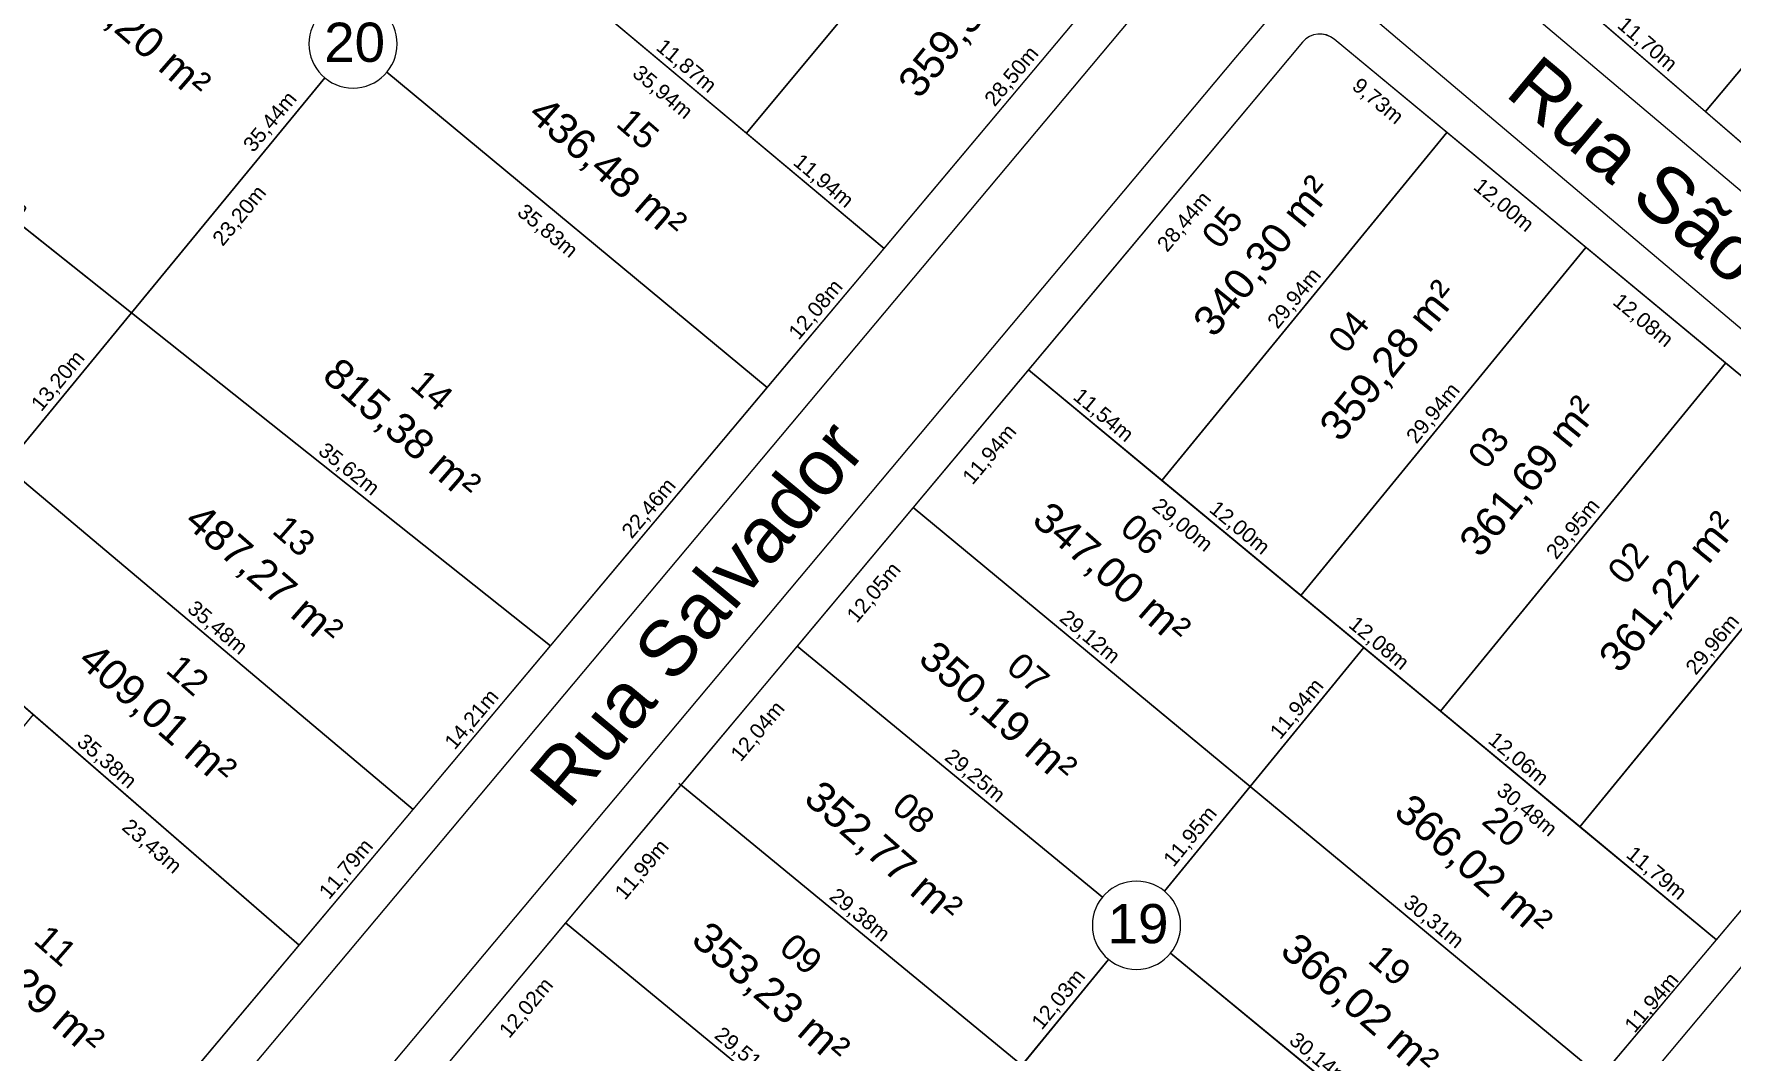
# Model space of a CAD drawing. Header units: metres. Extents: x 3808 to 8215, y 2374 to 6187.
# Drawn here: x 5426.7 to 5539.7, y 3301.9 to 3369.6 of the extents above; entities that cross this region are included whole.
import ezdxf

# ---------------------------------------------------------------- set-up
doc = ezdxf.new("R2010")
doc.units = ezdxf.units.M
for name, color, linetype in [('Areas Lotes', 1, 'Continuous'), ('Calçada', 8, 'Continuous'), ('COTAS', 7, 'Continuous'), ('Lote', 7, 'Continuous'), ('Nome das Ruas', 7, 'Continuous'), ('Nº Lote', 7, 'Continuous'), ('Nº. quadra', 7, 'Continuous'), ('quadras', 7, 'Continuous')]:
    doc.layers.add(name, color=color, linetype=linetype)
doc.styles.add('Arial', font='arial.ttf')
doc.dimstyles.new('Copy(2) of ISO-25', dxfattribs={"dimtxt": 1, "dimasz": 2.5, "dimexe": 1.25, "dimexo": 0.625, "dimgap": 0.2, "dimtad": 1, "dimtoh": 1, "dimlfac": 1, "dimzin": 1, "dimtxsty": 'Arial', "dimblk": 'NONE', "dimcen": 0, "dimse1": 1, "dimse2": 1, "dimsd1": 1, "dimsd2": 1, "dimclrt": 256, "dimaunit": 1, "dimadec": 3, "dimazin": 0, "dimtfac": 1, "dimtmove": 0, "dimatfit": 3, "dimldrblk": 'NONE', "dimfxl": 1, "dimtolj": 1, "dimtzin": 0, "dimarcsym": 0})

# ---------------------------------------------------------------- blocks, each defined once
blk = doc.blocks.new('*D8535')
at = {"layer": 'Defpoints', "color": 0, "linetype": 'Continuous', "transparency": 16777216}
for p in [(5529.12, 3372.07), (5537.98, 3364.43), (5537.98, 3364.43)]:
    blk.add_point(p, dxfattribs=at)
at = {"layer": 'COTAS', "linetype": 'Continuous', "lineweight": 5, "transparency": 16777216, "insert": (5534.07, 3368.86), "char_height": 1, "attachment_point": 5, "rotation": 319.2022, "style": 'Arial'}
blk.add_mtext('\\A1;11,70m', dxfattribs=at)
blk = doc.blocks.new('_None')
blk = doc.blocks.new('*D8536')
at = {"layer": 'Defpoints', "color": 0, "linetype": 'Continuous', "transparency": 16777216}
for p in [(5537.98, 3364.43), (5547.1, 3356.56), (5547.1, 3356.56)]:
    blk.add_point(p, dxfattribs=at)
at = {"layer": 'COTAS', "linetype": 'Continuous', "lineweight": 5, "transparency": 16777216, "insert": (5543.06, 3361.1), "char_height": 1, "attachment_point": 5, "rotation": 319.2022, "style": 'Arial'}
blk.add_mtext('\\A1;12,05m', dxfattribs=at)
blk = doc.blocks.new('*D8564')
at = {"layer": 'Defpoints', "color": 0, "linetype": 'Continuous', "transparency": 16777216}
for p in [(5557.79, 3388.05), (5557.79, 3388.05), (5537.98, 3364.43)]:
    blk.add_point(p, dxfattribs=at)
at = {"layer": 'COTAS', "linetype": 'Continuous', "lineweight": 5, "transparency": 16777216, "insert": (5547.27, 3376.76), "char_height": 1, "attachment_point": 5, "rotation": 50.0222, "style": 'Arial'}
blk.add_mtext('\\A1;30,83m', dxfattribs=at)
blk = doc.blocks.new('*D8964')
at = {"layer": 'Defpoints', "color": 0, "linetype": 'Continuous', "transparency": 16777216}
for p in [(5538.7, 3309.3), (5538.91, 3309.13), (5531.01, 3300.17)]:
    blk.add_point(p, dxfattribs=at)
at = {"layer": 'COTAS', "linetype": 'Continuous', "lineweight": 5, "transparency": 16777216, "insert": (5534.45, 3305.08), "char_height": 1, "attachment_point": 5, "rotation": 49.8827, "style": 'Arial'}
blk.add_mtext('\\A1;11,94m', dxfattribs=at)
blk = doc.blocks.new('*D8965')
at = {"layer": 'Defpoints', "color": 0, "linetype": 'Continuous', "transparency": 16777216}
for p in [(5557.04, 3331.06), (5557.24, 3330.89), (5538.7, 3309.3)]:
    blk.add_point(p, dxfattribs=at)
at = {"layer": 'COTAS', "linetype": 'Continuous', "lineweight": 5, "transparency": 16777216, "insert": (5547.46, 3320.52), "char_height": 1, "attachment_point": 5, "rotation": 49.8827, "style": 'Arial'}
blk.add_mtext('\\A1;28,45m', dxfattribs=at)
blk = doc.blocks.new('*D8967')
at = {"layer": 'Defpoints', "color": 0, "linetype": 'Continuous', "transparency": 16777216}
for p in [(5462.09, 3310.42), (5464, 3308.82), (5454.37, 3301.2)]:
    blk.add_point(p, dxfattribs=at)
at = {"layer": 'COTAS', "linetype": 'Continuous', "lineweight": 5, "transparency": 16777216, "insert": (5459.53, 3304.73), "char_height": 1, "attachment_point": 5, "rotation": 50.0712, "style": 'Arial'}
blk.add_mtext('\\A1;12,02m', dxfattribs=at)
blk = doc.blocks.new('*D8968')
at = {"layer": 'Defpoints', "color": 0, "linetype": 'Continuous', "transparency": 16777216}
for p in [(5469.64, 3319.73), (5471.69, 3318.01), (5462.09, 3310.42)]:
    blk.add_point(p, dxfattribs=at)
at = {"layer": 'COTAS', "linetype": 'Continuous', "lineweight": 5, "transparency": 16777216, "insert": (5467.23, 3313.93), "char_height": 1, "attachment_point": 5, "rotation": 50.0712, "style": 'Arial'}
blk.add_mtext('\\A1;11,99m', dxfattribs=at)
blk = doc.blocks.new('*D8969')
at = {"layer": 'Defpoints', "color": 0, "linetype": 'Continuous', "transparency": 16777216}
for p in [(5477.5, 3328.84), (5479.42, 3327.24), (5469.64, 3319.73)]:
    blk.add_point(p, dxfattribs=at)
at = {"layer": 'COTAS', "linetype": 'Continuous', "lineweight": 5, "transparency": 16777216, "insert": (5474.94, 3323.14), "char_height": 1, "attachment_point": 5, "rotation": 50.0712, "style": 'Arial'}
blk.add_mtext('\\A1;12,04m', dxfattribs=at)
blk = doc.blocks.new('*D8970')
at = {"layer": 'Defpoints', "color": 0, "linetype": 'Continuous', "transparency": 16777216}
for p in [(5485.24, 3338.08), (5487.15, 3336.48), (5477.5, 3328.84)]:
    blk.add_point(p, dxfattribs=at)
at = {"layer": 'COTAS', "linetype": 'Continuous', "lineweight": 5, "transparency": 16777216, "insert": (5482.67, 3332.38), "char_height": 1, "attachment_point": 5, "rotation": 50.0712, "style": 'Arial'}
blk.add_mtext('\\A1;12,05m', dxfattribs=at)
blk = doc.blocks.new('*D8971')
at = {"layer": 'Defpoints', "color": 0, "linetype": 'Continuous', "transparency": 16777216}
for p in [(5492.9, 3347.24), (5494.82, 3345.64), (5485.24, 3338.08)]:
    blk.add_point(p, dxfattribs=at)
at = {"layer": 'COTAS', "linetype": 'Continuous', "lineweight": 5, "transparency": 16777216, "insert": (5490.37, 3341.57), "char_height": 1, "attachment_point": 5, "rotation": 50.0712, "style": 'Arial'}
blk.add_mtext('\\A1;11,94m', dxfattribs=at)
blk = doc.blocks.new('*D8972')
at = {"layer": 'Defpoints', "color": 0, "linetype": 'Continuous', "transparency": 16777216}
for p in [(5511.16, 3369.05), (5513.07, 3367.45), (5492.9, 3347.24)]:
    blk.add_point(p, dxfattribs=at)
at = {"layer": 'COTAS', "linetype": 'Continuous', "lineweight": 5, "transparency": 16777216, "insert": (5503.33, 3357.06), "char_height": 1, "attachment_point": 5, "rotation": 50.0712, "style": 'Arial'}
blk.add_mtext('\\A1;28,44m', dxfattribs=at)
blk = doc.blocks.new('*D8973')
at = {"layer": 'Defpoints', "color": 0, "linetype": 'Continuous', "transparency": 16777216}
for p in [(5513.26, 3369.24), (5520.77, 3363.04), (5519.37, 3361.36)]:
    blk.add_point(p, dxfattribs=at)
at = {"layer": 'COTAS', "linetype": 'Continuous', "lineweight": 5, "transparency": 16777216, "insert": (5516.13, 3365.07), "char_height": 1, "attachment_point": 5, "rotation": 320.4268, "style": 'Arial'}
blk.add_mtext('\\A1;9,73m', dxfattribs=at)
blk = doc.blocks.new('*D8974')
at = {"layer": 'Defpoints', "color": 0, "linetype": 'Continuous', "transparency": 16777216}
for p in [(5520.77, 3363.04), (5530.01, 3355.39), (5528.62, 3353.71)]:
    blk.add_point(p, dxfattribs=at)
at = {"layer": 'COTAS', "linetype": 'Continuous', "lineweight": 5, "transparency": 16777216, "insert": (5524.51, 3358.15), "char_height": 1, "attachment_point": 5, "rotation": 320.4268, "style": 'Arial'}
blk.add_mtext('\\A1;12,00m', dxfattribs=at)
blk = doc.blocks.new('*D8975')
at = {"layer": 'Defpoints', "color": 0, "linetype": 'Continuous', "transparency": 16777216}
for p in [(5530.01, 3355.39), (5539.31, 3347.69), (5537.93, 3346.02)]:
    blk.add_point(p, dxfattribs=at)
at = {"layer": 'COTAS', "linetype": 'Continuous', "lineweight": 5, "transparency": 16777216, "insert": (5533.79, 3350.48), "char_height": 1, "attachment_point": 5, "rotation": 320.4268, "style": 'Arial'}
blk.add_mtext('\\A1;12,08m', dxfattribs=at)
blk = doc.blocks.new('*D8976')
at = {"layer": 'Defpoints', "color": 0, "linetype": 'Continuous', "transparency": 16777216}
for p in [(5539.31, 3347.69), (5548.6, 3340), (5547.23, 3338.33)]:
    blk.add_point(p, dxfattribs=at)
at = {"layer": 'COTAS', "linetype": 'Continuous', "lineweight": 5, "transparency": 16777216, "insert": (5543.09, 3342.79), "char_height": 1, "attachment_point": 5, "rotation": 320.4268, "style": 'Arial'}
blk.add_mtext('\\A1;12,06m', dxfattribs=at)
blk = doc.blocks.new('*D8989')
at = {"layer": 'Defpoints', "color": 0, "linetype": 'Continuous', "transparency": 16777216}
for p in [(5499.39, 3309.45), (5499.39, 3309.45), (5491.77, 3300.14)]:
    blk.add_point(p, dxfattribs=at)
at = {"layer": 'COTAS', "linetype": 'Continuous', "lineweight": 5, "transparency": 16777216, "insert": (5494.96, 3305.3), "char_height": 1, "attachment_point": 5, "rotation": 50.6829, "style": 'Arial'}
blk.add_mtext('\\A1;12,03m', dxfattribs=at)
blk = doc.blocks.new('*D8990')
at = {"layer": 'Defpoints', "color": 0, "linetype": 'Continuous', "transparency": 16777216}
for p in [(5508.13, 3320.25), (5508.13, 3320.25), (5500.56, 3311.01)]:
    blk.add_point(p, dxfattribs=at)
at = {"layer": 'COTAS', "linetype": 'Continuous', "lineweight": 5, "transparency": 16777216, "insert": (5503.73, 3316.14), "char_height": 1, "attachment_point": 5, "rotation": 50.6829, "style": 'Arial'}
blk.add_mtext('\\A1;11,95m', dxfattribs=at)
blk = doc.blocks.new('*D8991')
at = {"layer": 'Defpoints', "color": 0, "linetype": 'Continuous', "transparency": 16777216}
for p in [(5515.23, 3328.74), (5515.23, 3328.74), (5507.67, 3319.51)]:
    blk.add_point(p, dxfattribs=at)
at = {"layer": 'COTAS', "linetype": 'Continuous', "lineweight": 5, "transparency": 16777216, "insert": (5510.83, 3324.63), "char_height": 1, "attachment_point": 5, "rotation": 50.6829, "style": 'Arial'}
blk.add_mtext('\\A1;11,94m', dxfattribs=at)
blk = doc.blocks.new('*D8994')
at = {"layer": 'Defpoints', "color": 0, "linetype": 'Continuous', "transparency": 16777216}
for p in [(5462.09, 3310.42), (5484.87, 3291.67), (5484.87, 3291.67)]:
    blk.add_point(p, dxfattribs=at)
at = {"layer": 'COTAS', "linetype": 'Continuous', "lineweight": 5, "transparency": 16777216, "insert": (5473.99, 3301.66), "char_height": 1, "attachment_point": 5, "rotation": 320.5434, "style": 'Arial'}
blk.add_mtext('\\A1;29,51m', dxfattribs=at)
blk = doc.blocks.new('*D8996')
at = {"layer": 'Defpoints', "color": 0, "linetype": 'Continuous', "transparency": 16777216}
for p in [(5469.78, 3319.61), (5492.48, 3300.96), (5492.48, 3300.96)]:
    blk.add_point(p, dxfattribs=at)
at = {"layer": 'COTAS', "linetype": 'Continuous', "lineweight": 5, "transparency": 16777216, "insert": (5481.64, 3310.9), "char_height": 1, "attachment_point": 5, "rotation": 320.5787, "style": 'Arial'}
blk.add_mtext('\\A1;29,38m', dxfattribs=at)
blk = doc.blocks.new('*D8998')
at = {"layer": 'Defpoints', "color": 0, "linetype": 'Continuous', "transparency": 16777216}
for p in [(5477.5, 3328.84), (5500.1, 3310.26), (5500.1, 3310.26)]:
    blk.add_point(p, dxfattribs=at)
at = {"layer": 'COTAS', "linetype": 'Continuous', "lineweight": 5, "transparency": 16777216, "insert": (5489.31, 3320.17), "char_height": 1, "attachment_point": 5, "rotation": 320.5759, "style": 'Arial'}
blk.add_mtext('\\A1;29,25m', dxfattribs=at)
blk = doc.blocks.new('*D8999')
at = {"layer": 'Defpoints', "color": 0, "linetype": 'Continuous', "transparency": 16777216}
for p in [(5500.1, 3310.26), (5523.38, 3291.12), (5523.38, 3291.12)]:
    blk.add_point(p, dxfattribs=at)
at = {"layer": 'COTAS', "linetype": 'Continuous', "lineweight": 5, "transparency": 16777216, "insert": (5512.25, 3301.31), "char_height": 1, "attachment_point": 5, "rotation": 320.5759, "style": 'Arial'}
blk.add_mtext('\\A1;30,14m', dxfattribs=at)
blk = doc.blocks.new('*D9000')
at = {"layer": 'Defpoints', "color": 0, "linetype": 'Continuous', "transparency": 16777216}
for p in [(5485.24, 3338.08), (5507.67, 3319.51), (5507.67, 3319.51)]:
    blk.add_point(p, dxfattribs=at)
at = {"layer": 'COTAS', "linetype": 'Continuous', "lineweight": 5, "transparency": 16777216, "insert": (5496.96, 3329.41), "char_height": 1, "attachment_point": 5, "rotation": 320.3681, "style": 'Arial'}
blk.add_mtext('\\A1;29,12m', dxfattribs=at)
blk = doc.blocks.new('*D9001')
at = {"layer": 'Defpoints', "color": 0, "linetype": 'Continuous', "transparency": 16777216}
for p in [(5507.67, 3319.51), (5531.01, 3300.17), (5531.01, 3300.17)]:
    blk.add_point(p, dxfattribs=at)
at = {"layer": 'COTAS', "linetype": 'Continuous', "lineweight": 5, "transparency": 16777216, "insert": (5519.85, 3310.46), "char_height": 1, "attachment_point": 5, "rotation": 320.3681, "style": 'Arial'}
blk.add_mtext('\\A1;30,31m', dxfattribs=at)
blk = doc.blocks.new('*D9002')
at = {"layer": 'Defpoints', "color": 0, "linetype": 'Continuous', "transparency": 16777216}
for p in [(5492.9, 3347.24), (5515.23, 3328.74), (5513.79, 3327)]:
    blk.add_point(p, dxfattribs=at)
at = {"layer": 'COTAS', "linetype": 'Continuous', "lineweight": 5, "transparency": 16777216, "insert": (5503.13, 3336.86), "char_height": 1, "attachment_point": 5, "rotation": 320.3653, "style": 'Arial'}
blk.add_mtext('\\A1;29,00m', dxfattribs=at)
blk = doc.blocks.new('*D9003')
at = {"layer": 'Defpoints', "color": 0, "linetype": 'Continuous', "transparency": 16777216}
for p in [(5515.23, 3328.74), (5538.7, 3309.3), (5537.27, 3307.57)]:
    blk.add_point(p, dxfattribs=at)
at = {"layer": 'COTAS', "linetype": 'Continuous', "lineweight": 5, "transparency": 16777216, "insert": (5526.05, 3317.91), "char_height": 1, "attachment_point": 5, "rotation": 320.3653, "style": 'Arial'}
blk.add_mtext('\\A1;30,48m', dxfattribs=at)
blk = doc.blocks.new('*D9004')
at = {"layer": 'Defpoints', "color": 0, "linetype": 'Continuous', "transparency": 16777216}
for p in [(5492.9, 3347.24), (5501.79, 3339.88), (5501.79, 3339.88)]:
    blk.add_point(p, dxfattribs=at)
at = {"layer": 'COTAS', "linetype": 'Continuous', "lineweight": 5, "transparency": 16777216, "insert": (5497.86, 3344.17), "char_height": 1, "attachment_point": 5, "rotation": 320.3653, "style": 'Arial'}
blk.add_mtext('\\A1;11,54m', dxfattribs=at)
blk = doc.blocks.new('*D9005')
at = {"layer": 'Defpoints', "color": 0, "linetype": 'Continuous', "transparency": 16777216}
for p in [(5501.79, 3339.88), (5511.04, 3332.22), (5511.04, 3332.22)]:
    blk.add_point(p, dxfattribs=at)
at = {"layer": 'COTAS', "linetype": 'Continuous', "lineweight": 5, "transparency": 16777216, "insert": (5506.93, 3336.67), "char_height": 1, "attachment_point": 5, "rotation": 320.3653, "style": 'Arial'}
blk.add_mtext('\\A1;12,00m', dxfattribs=at)
blk = doc.blocks.new('*D9006')
at = {"layer": 'Defpoints', "color": 0, "linetype": 'Continuous', "transparency": 16777216}
for p in [(5511.04, 3332.22), (5520.34, 3324.52), (5520.34, 3324.52)]:
    blk.add_point(p, dxfattribs=at)
at = {"layer": 'COTAS', "linetype": 'Continuous', "lineweight": 5, "transparency": 16777216, "insert": (5516.2, 3328.99), "char_height": 1, "attachment_point": 5, "rotation": 320.3653, "style": 'Arial'}
blk.add_mtext('\\A1;12,08m', dxfattribs=at)
blk = doc.blocks.new('*D9007')
at = {"layer": 'Defpoints', "color": 0, "linetype": 'Continuous', "transparency": 16777216}
for p in [(5520.34, 3324.52), (5529.62, 3316.82), (5529.62, 3316.82)]:
    blk.add_point(p, dxfattribs=at)
at = {"layer": 'COTAS', "linetype": 'Continuous', "lineweight": 5, "transparency": 16777216, "insert": (5525.49, 3321.29), "char_height": 1, "attachment_point": 5, "rotation": 320.3653, "style": 'Arial'}
blk.add_mtext('\\A1;12,06m', dxfattribs=at)
blk = doc.blocks.new('*D9008')
at = {"layer": 'Defpoints', "color": 0, "linetype": 'Continuous', "transparency": 16777216}
for p in [(5529.62, 3316.82), (5538.7, 3309.3), (5538.7, 3309.3)]:
    blk.add_point(p, dxfattribs=at)
at = {"layer": 'COTAS', "linetype": 'Continuous', "lineweight": 5, "transparency": 16777216, "insert": (5534.68, 3313.68), "char_height": 1, "attachment_point": 5, "rotation": 320.3653, "style": 'Arial'}
blk.add_mtext('\\A1;11,79m', dxfattribs=at)
blk = doc.blocks.new('*D9009')
at = {"layer": 'Defpoints', "color": 0, "linetype": 'Continuous', "transparency": 16777216}
for p in [(5520.76, 3363.04), (5520.76, 3363.04), (5501.79, 3339.88)]:
    blk.add_point(p, dxfattribs=at)
at = {"layer": 'COTAS', "linetype": 'Continuous', "lineweight": 5, "transparency": 16777216, "insert": (5510.66, 3351.96), "char_height": 1, "attachment_point": 5, "rotation": 50.6829, "style": 'Arial'}
blk.add_mtext('\\A1;29,94m', dxfattribs=at)
blk = doc.blocks.new('*D9010')
at = {"layer": 'Defpoints', "color": 0, "linetype": 'Continuous', "transparency": 16777216}
for p in [(5530.01, 3355.39), (5530.01, 3355.39), (5511.04, 3332.22)]:
    blk.add_point(p, dxfattribs=at)
at = {"layer": 'COTAS', "linetype": 'Continuous', "lineweight": 5, "transparency": 16777216, "insert": (5519.9, 3344.31), "char_height": 1, "attachment_point": 5, "rotation": 50.6829, "style": 'Arial'}
blk.add_mtext('\\A1;29,94m', dxfattribs=at)
blk = doc.blocks.new('*D9011')
at = {"layer": 'Defpoints', "color": 0, "linetype": 'Continuous', "transparency": 16777216}
for p in [(5539.31, 3347.69), (5539.31, 3347.69), (5520.34, 3324.52)]:
    blk.add_point(p, dxfattribs=at)
at = {"layer": 'COTAS', "linetype": 'Continuous', "lineweight": 5, "transparency": 16777216, "insert": (5529.21, 3336.61), "char_height": 1, "attachment_point": 5, "rotation": 50.6829, "style": 'Arial'}
blk.add_mtext('\\A1;29,95m', dxfattribs=at)
blk = doc.blocks.new('*D9012')
at = {"layer": 'Defpoints', "color": 0, "linetype": 'Continuous', "transparency": 16777216}
for p in [(5548.6, 3340), (5548.6, 3340), (5529.62, 3316.82)]:
    blk.add_point(p, dxfattribs=at)
at = {"layer": 'COTAS', "linetype": 'Continuous', "lineweight": 5, "transparency": 16777216, "insert": (5538.5, 3328.92), "char_height": 1, "attachment_point": 5, "rotation": 50.6829, "style": 'Arial'}
blk.add_mtext('\\A1;29,96m', dxfattribs=at)
blk = doc.blocks.new('*D9017')
at = {"layer": 'Defpoints', "color": 0, "linetype": 'Continuous', "transparency": 16777216}
for p in [(5444.36, 3308.94), (5444.36, 3308.94), (5426.15, 3287.25)]:
    blk.add_point(p, dxfattribs=at)
at = {"layer": 'COTAS', "linetype": 'Continuous', "lineweight": 5, "transparency": 16777216, "insert": (5434.65, 3298.61), "char_height": 1, "attachment_point": 5, "rotation": 49.9873, "style": 'Arial'}
blk.add_mtext('\\A1;28,32m', dxfattribs=at)
blk = doc.blocks.new('*D9018')
at = {"layer": 'Defpoints', "color": 0, "linetype": 'Continuous', "transparency": 16777216}
for p in [(5451.95, 3317.98), (5451.95, 3317.98), (5444.36, 3308.94)]:
    blk.add_point(p, dxfattribs=at)
at = {"layer": 'COTAS', "linetype": 'Continuous', "lineweight": 5, "transparency": 16777216, "insert": (5447.54, 3313.97), "char_height": 1, "attachment_point": 5, "rotation": 49.9873, "style": 'Arial'}
blk.add_mtext('\\A1;11,79m', dxfattribs=at)
blk = doc.blocks.new('*D9019')
at = {"layer": 'Defpoints', "color": 0, "linetype": 'Continuous', "transparency": 16777216}
for p in [(5461.09, 3328.86), (5461.09, 3328.86), (5451.95, 3317.98)]:
    blk.add_point(p, dxfattribs=at)
at = {"layer": 'COTAS', "linetype": 'Continuous', "lineweight": 5, "transparency": 16777216, "insert": (5455.9, 3323.93), "char_height": 1, "attachment_point": 5, "rotation": 49.9873, "style": 'Arial'}
blk.add_mtext('\\A1;14,21m', dxfattribs=at)
blk = doc.blocks.new('*D9020')
at = {"layer": 'Defpoints', "color": 0, "linetype": 'Continuous', "transparency": 16777216}
for p in [(5475.53, 3346.07), (5475.53, 3346.07), (5461.09, 3328.86)]:
    blk.add_point(p, dxfattribs=at)
at = {"layer": 'COTAS', "linetype": 'Continuous', "lineweight": 5, "transparency": 16777216, "insert": (5467.69, 3337.98), "char_height": 1, "attachment_point": 5, "rotation": 49.9873, "style": 'Arial'}
blk.add_mtext('\\A1;22,46m', dxfattribs=at)
blk = doc.blocks.new('*D9021')
at = {"layer": 'Defpoints', "color": 0, "linetype": 'Continuous', "transparency": 16777216}
for p in [(5483.29, 3355.32), (5483.29, 3355.32), (5475.53, 3346.07)]:
    blk.add_point(p, dxfattribs=at)
at = {"layer": 'COTAS', "linetype": 'Continuous', "lineweight": 5, "transparency": 16777216, "insert": (5478.8, 3351.21), "char_height": 1, "attachment_point": 5, "rotation": 49.9873, "style": 'Arial'}
blk.add_mtext('\\A1;12,08m', dxfattribs=at)
blk = doc.blocks.new('*D9022')
at = {"layer": 'Defpoints', "color": 0, "linetype": 'Continuous', "transparency": 16777216}
for p in [(5501.62, 3377.14), (5501.62, 3377.14), (5483.29, 3355.32)]:
    blk.add_point(p, dxfattribs=at)
at = {"layer": 'COTAS', "linetype": 'Continuous', "lineweight": 5, "transparency": 16777216, "insert": (5491.84, 3366.74), "char_height": 1, "attachment_point": 5, "rotation": 49.9873, "style": 'Arial'}
blk.add_mtext('\\A1;28,50m', dxfattribs=at)
blk = doc.blocks.new('*D9026')
at = {"layer": 'Defpoints', "color": 0, "linetype": 'Continuous', "transparency": 16777216}
for p in [(5437.37, 3393.76), (5439.25, 3392.21), (5414.41, 3365.97)]:
    blk.add_point(p, dxfattribs=at)
at = {"layer": 'COTAS', "linetype": 'Continuous', "lineweight": 5, "transparency": 16777216, "insert": (5427.15, 3378.82), "char_height": 1, "attachment_point": 5, "rotation": 50.4376, "style": 'Arial'}
blk.add_mtext('\\A1;36,05m', dxfattribs=at)
blk = doc.blocks.new('*D9035')
at = {"layer": 'Defpoints', "color": 0, "linetype": 'Continuous', "transparency": 16777216}
for p in [(5433.16, 3351.06), (5433.2, 3351.03), (5424.79, 3340.85)]:
    blk.add_point(p, dxfattribs=at)
at = {"layer": 'COTAS', "linetype": 'Continuous', "lineweight": 5, "transparency": 16777216, "insert": (5428.36, 3346.46), "char_height": 1, "attachment_point": 5, "rotation": 50.6585, "style": 'Arial'}
blk.add_mtext('\\A1;13,20m', dxfattribs=at)
blk = doc.blocks.new('*D9036')
at = {"layer": 'Defpoints', "color": 0, "linetype": 'Continuous', "transparency": 16777216}
for p in [(5454.34, 3376.91), (5454.44, 3376.83), (5431.91, 3349.46)]:
    blk.add_point(p, dxfattribs=at)
at = {"layer": 'COTAS', "linetype": 'Continuous', "lineweight": 5, "transparency": 16777216, "insert": (5442.48, 3363.71), "char_height": 1, "attachment_point": 5, "rotation": 50.6585, "style": 'Arial'}
blk.add_mtext('\\A1;35,44m', dxfattribs=at)
blk = doc.blocks.new('*D9042')
at = {"layer": 'Defpoints', "color": 0, "linetype": 'Continuous', "transparency": 16777216}
for p in [(5426.66, 3324.29), (5444.36, 3308.94), (5442.85, 3307.19)]:
    blk.add_point(p, dxfattribs=at)
at = {"layer": 'COTAS', "linetype": 'Continuous', "lineweight": 5, "transparency": 16777216, "insert": (5434.52, 3315.47), "char_height": 1, "attachment_point": 5, "rotation": 319.086, "style": 'Arial'}
blk.add_mtext('\\A1;23,43m', dxfattribs=at)
blk = doc.blocks.new('*D9044')
at = {"layer": 'Defpoints', "color": 0, "linetype": 'Continuous', "transparency": 16777216}
for p in [(5417.63, 3332.11), (5444.36, 3308.94), (5444.36, 3308.94)]:
    blk.add_point(p, dxfattribs=at)
at = {"layer": 'COTAS', "linetype": 'Continuous', "lineweight": 5, "transparency": 16777216, "insert": (5431.52, 3321.13), "char_height": 1, "attachment_point": 5, "rotation": 319.086, "style": 'Arial'}
blk.add_mtext('\\A1;35,38m', dxfattribs=at)
blk = doc.blocks.new('*D9046')
at = {"layer": 'Defpoints', "color": 0, "linetype": 'Continuous', "transparency": 16777216}
for p in [(5424.81, 3340.83), (5451.95, 3317.98), (5451.95, 3317.98)]:
    blk.add_point(p, dxfattribs=at)
at = {"layer": 'COTAS', "linetype": 'Continuous', "lineweight": 5, "transparency": 16777216, "insert": (5438.89, 3330.02), "char_height": 1, "attachment_point": 5, "rotation": 319.8938, "style": 'Arial'}
blk.add_mtext('\\A1;35,48m', dxfattribs=at)
blk = doc.blocks.new('*D9047')
at = {"layer": 'Defpoints', "color": 0, "linetype": 'Continuous', "transparency": 16777216}
for p in [(5414.41, 3365.97), (5433.2, 3351.03), (5433.2, 3351.03)]:
    blk.add_point(p, dxfattribs=at)
at = {"layer": 'COTAS', "linetype": 'Continuous', "lineweight": 5, "transparency": 16777216, "insert": (5424.3, 3359.12), "char_height": 1, "attachment_point": 5, "rotation": 321.5216, "style": 'Arial'}
blk.add_mtext('\\A1;24,01m', dxfattribs=at)
blk = doc.blocks.new('*D9048')
at = {"layer": 'Defpoints', "color": 0, "linetype": 'Continuous', "transparency": 16777216}
for p in [(5433.2, 3351.03), (5461.09, 3328.86), (5461.09, 3328.86)]:
    blk.add_point(p, dxfattribs=at)
at = {"layer": 'COTAS', "linetype": 'Continuous', "lineweight": 5, "transparency": 16777216, "insert": (5447.64, 3340.57), "char_height": 1, "attachment_point": 5, "rotation": 321.5216, "style": 'Arial'}
blk.add_mtext('\\A1;35,62m', dxfattribs=at)
blk = doc.blocks.new('*D9049')
at = {"layer": 'Defpoints', "color": 0, "linetype": 'Continuous', "transparency": 16777216}
for p in [(5446.65, 3367.37), (5448.43, 3365.91), (5431.91, 3349.46)]:
    blk.add_point(p, dxfattribs=at)
at = {"layer": 'COTAS', "linetype": 'Continuous', "lineweight": 5, "transparency": 16777216, "insert": (5440.44, 3357.46), "char_height": 1, "attachment_point": 5, "rotation": 50.5287, "style": 'Arial'}
blk.add_mtext('\\A1;23,20m', dxfattribs=at)
blk = doc.blocks.new('*D9050')
at = {"layer": 'Defpoints', "color": 0, "linetype": 'Continuous', "transparency": 16777216}
for p in [(5447.95, 3368.93), (5475.53, 3346.07), (5474.13, 3344.38)]:
    blk.add_point(p, dxfattribs=at)
at = {"layer": 'COTAS', "linetype": 'Continuous', "lineweight": 5, "transparency": 16777216, "insert": (5460.86, 3356.43), "char_height": 1, "attachment_point": 5, "rotation": 320.337, "style": 'Arial'}
blk.add_mtext('\\A1;35,83m', dxfattribs=at)
blk = doc.blocks.new('*D1312')
at = {"layer": 'Defpoints', "color": 0, "linetype": 'Continuous', "transparency": 16777216}
for p in [(5455.73, 3378.39), (5483.29, 3355.32), (5481.79, 3353.52)]:
    blk.add_point(p, dxfattribs=at)
at = {"layer": 'COTAS', "linetype": 'Continuous', "lineweight": 5, "transparency": 16777216, "insert": (5468.52, 3365.67), "char_height": 1, "attachment_point": 5, "rotation": 320.0683, "style": 'Arial'}
blk.add_mtext('\\A1;35,94m', dxfattribs=at)
blk = doc.blocks.new('*D1315')
at = {"layer": 'Defpoints', "color": 0, "linetype": 'Continuous', "transparency": 16777216}
for p in [(5465.04, 3370.6), (5474.14, 3362.98), (5474.14, 3362.98)]:
    blk.add_point(p, dxfattribs=at)
at = {"layer": 'COTAS', "linetype": 'Continuous', "lineweight": 5, "transparency": 16777216, "insert": (5470.1, 3367.41), "char_height": 1, "attachment_point": 5, "rotation": 320.0683, "style": 'Arial'}
blk.add_mtext('\\A1;11,87m', dxfattribs=at)
blk = doc.blocks.new('*D1316')
at = {"layer": 'Defpoints', "color": 0, "linetype": 'Continuous', "transparency": 16777216}
for p in [(5474.14, 3362.98), (5483.29, 3355.32), (5483.29, 3355.32)]:
    blk.add_point(p, dxfattribs=at)
at = {"layer": 'COTAS', "linetype": 'Continuous', "lineweight": 5, "transparency": 16777216, "insert": (5479.23, 3359.76), "char_height": 1, "attachment_point": 5, "rotation": 320.0683, "style": 'Arial'}
blk.add_mtext('\\A1;11,94m', dxfattribs=at)
blk = doc.blocks.new('*D1318')
at = {"layer": 'Defpoints', "color": 0, "linetype": 'Continuous', "transparency": 16777216}
for p in [(5493.32, 3386.01), (5493.32, 3386.01), (5474.14, 3362.98)]:
    blk.add_point(p, dxfattribs=at)
at = {"layer": 'COTAS', "linetype": 'Continuous', "lineweight": 5, "transparency": 16777216, "insert": (5483.11, 3375.01), "char_height": 1, "attachment_point": 5, "rotation": 50.2105, "style": 'Arial'}
blk.add_mtext('\\A1;29,97m', dxfattribs=at)

msp = doc.modelspace()

# ---------------------------------------------------------------- linework, layer by layer
at = {"layer": 'Calçada', "linetype": 'Continuous', "lineweight": 5}
for p, q in [((5560.482, 3342.106), (5522.007, 3374.623)), ((5432.935, 3290.916), (5501.348, 3372.532)), ((5510.849, 3372.924), (5506.702, 3368.023)), ((5517.488, 3369.276), (5512.962, 3373.101)), ((5556.003, 3336.726), (5517.488, 3369.276)), ((5506.702, 3368.023), (5438.299, 3286.419)), ((5488.927, 3246.132), (5557.138, 3327.49))]:
    msp.add_line(p, q, dxfattribs=at)
at = {"layer": 'Lote', "linetype": 'Continuous', "lineweight": 5}
for p, q in [((5483.295, 3355.317), (5437.369, 3393.76)), ((5537.979, 3364.43), (5557.787, 3388.054)), ((5474.138, 3362.982), (5493.319, 3386.012)), ((5424.81, 3340.834), (5446.081, 3366.665)), ((5475.528, 3346.065), (5450.21, 3367.057)), ((5433.203, 3351.026), (5414.406, 3365.966)), ((5520.767, 3363.042), (5501.794, 3339.876)), ((5530.008, 3355.388), (5511.036, 3332.221)), ((5461.087, 3328.863), (5433.203, 3351.026)), ((5444.364, 3308.943), (5399.453, 3347.866)), ((5539.314, 3347.688), (5520.337, 3324.517)), ((5492.904, 3347.24), (5538.705, 3309.303)), ((5451.948, 3317.976), (5424.81, 3340.834)), ((5548.605, 3339.999), (5529.625, 3316.824)), ((5485.239, 3338.082), (5531.012, 3300.173)), ((5477.504, 3328.841), (5497.831, 3312.13)), ((5515.234, 3328.744), (5501.961, 3312.537)), ((5469.635, 3319.731), (5492.476, 3300.955)), ((5507.883, 3272.724), (5462.085, 3310.419)), ((5498.239, 3307.992), (5477.171, 3282.268)), ((5502.369, 3308.399), (5523.385, 3291.122))]:
    msp.add_line(p, q, dxfattribs=at)
at = {"layer": 'Lote', "linetype": 'Continuous', "lineweight": 5, "flags": 128}
for points in [[(5529.122, 3372.074), (5537.979, 3364.43), (5557.787, 3388.054), (5548.967, 3395.744)], [(5493.319, 3386.012), (5484.199, 3393.607), (5465.038, 3370.6), (5474.138, 3362.982)], [(5566.87, 3380.134), (5557.787, 3388.054), (5537.979, 3364.43), (5547.101, 3356.556)], [(5424.81, 3340.834), (5433.203, 3351.026), (5414.406, 3365.966), (5406.432, 3356.313)], [(5501.794, 3339.876), (5511.036, 3332.221), (5530.008, 3355.388), (5520.763, 3363.038)], [(5511.036, 3332.221), (5520.337, 3324.517), (5539.314, 3347.688), (5530.008, 3355.388)], [(5433.203, 3351.026), (5424.81, 3340.834), (5451.948, 3317.976), (5461.087, 3328.863)], [(5548.605, 3339.999), (5539.314, 3347.688), (5520.337, 3324.517), (5529.625, 3316.824)], [(5507.669, 3319.506), (5515.234, 3328.744), (5492.904, 3347.24), (5485.239, 3338.082)], [(5424.81, 3340.834), (5417.629, 3332.113), (5444.364, 3308.943), (5451.948, 3317.976)], [(5531.012, 3300.173), (5538.705, 3309.303), (5515.234, 3328.744), (5507.669, 3319.506)], [(5484.869, 3291.667), (5492.476, 3300.955), (5469.78, 3319.612), (5462.085, 3310.419)], [(5477.171, 3282.268), (5484.869, 3291.667), (5462.085, 3310.419), (5454.373, 3301.204)]]:
    msp.add_lwpolyline(points, close=True, dxfattribs=at)
for points in [[(5449.816, 3371.2), (5455.735, 3378.387), (5437.369, 3393.76), (5414.406, 3365.966), (5433.203, 3351.026), (5446.081, 3366.665)], [(5450.21, 3367.057), (5475.528, 3346.065), (5483.295, 3355.317), (5455.735, 3378.387), (5449.816, 3371.2)], [(5446.081, 3366.665), (5433.203, 3351.026), (5461.087, 3328.863), (5475.528, 3346.065), (5450.21, 3367.057)], [(5501.961, 3312.537), (5507.669, 3319.506), (5485.239, 3338.082), (5477.504, 3328.841), (5497.831, 3312.13)], [(5497.831, 3312.13), (5477.504, 3328.841), (5469.78, 3319.612), (5492.476, 3300.955), (5498.239, 3307.992)], [(5502.369, 3308.399), (5523.385, 3291.122), (5531.012, 3300.173), (5507.669, 3319.506), (5501.961, 3312.537)], [(5498.239, 3307.992), (5492.476, 3300.955), (5515.632, 3281.92), (5523.385, 3291.122), (5502.369, 3308.399)]]:
    msp.add_lwpolyline(points, dxfattribs=at)
for points in [[(5474.138, 3362.982), (5483.295, 3355.317), (5501.616, 3377.142, 0.4153694), (5501.427, 3379.259), (5493.319, 3386.012)], [(5520.763, 3363.038), (5513.265, 3369.243, 0.4125701), (5511.158, 3369.05), (5492.904, 3347.24), (5501.794, 3339.876)], [(5529.625, 3316.824), (5538.705, 3309.303), (5557.036, 3331.059, 0.4168236), (5556.845, 3333.181), (5548.605, 3339.999)], [(5407.506, 3300.917), (5424.043, 3287.066, 0.413889), (5426.155, 3287.251), (5444.364, 3308.943), (5426.661, 3324.286)]]:
    msp.add_lwpolyline(points, format="xyb", close=True, dxfattribs=at)
at = {"layer": 'Nº. quadra', "lineweight": 5}
for centre, start, end in [((5447.949, 3368.932), 0, 180), ((5447.949, 3368.932), 180, 0), ((5500.1, 3310.265), 0, 180), ((5500.1, 3310.265), 180, 0)]:
    msp.add_arc(centre, 2.937, start, end, dxfattribs=at)
at = {"layer": 'quadras', "linetype": 'Continuous', "lineweight": 5}
for p, q in [((5521.411, 3378.729), (5563.881, 3342.073)), ((5426.155, 3287.251), (5501.616, 3377.142)), ((5511.158, 3369.05), (5436.024, 3279.282)), ((5556.845, 3333.181), (5513.265, 3369.243)), ((5481.435, 3241.335), (5557.036, 3331.059))]:
    msp.add_line(p, q, dxfattribs=at)
msp.add_arc((5512.309, 3368.087), 1.5, 50.39284, 140.07116, dxfattribs=at)

# ---------------------------------------------------------------- texts
at = {"layer": 'Areas Lotes', "color": 1, "lineweight": 5, "style": 'Arial'}
for s, rotation, p in [('359,33 m²', 50.94257, (5485.632, 3365.194)), ('857,20 m²', 318.90341, (5427.826, 3373.403)), ('436,48 m²', 318.90341, (5459.509, 3364.094)), ('340,30 m²', 50.94257, (5505.266, 3349.303)), ('359,28 m²', 50.94257, (5513.679, 3342.342)), ('815,38 m²', 318.90341, (5445.799, 3346.689)), ('361,69 m²', 50.94257, (5522.984, 3334.642)), ('487,27 m²', 318.90341, (5436.628, 3337.003)), ('347,00 m²', 318.90341, (5493.053, 3337.099)), ('361,22 m²', 50.94257, (5532.275, 3326.953)), ('409,01 m²', 318.90341, (5429.541, 3327.727)), ('350,19 m²', 318.90341, (5485.484, 3327.857)), ('352,77 m²', 318.90341, (5477.86, 3318.548)), ('366,02 m²', 318.90341, (5517.135, 3317.657)), ('697,29 m²', 318.90341, (5420.74, 3309.73)), ('353,23 m²', 318.90341, (5470.368, 3309.164)), ('366,02 m²', 318.90341, (5509.566, 3308.415))]:
    msp.add_text(s, height=2.0071, rotation=rotation, dxfattribs=at).set_placement(p)
at = {"layer": 'Nome das Ruas', "lineweight": 5, "style": 'Arial'}
for s, rotation, p in [('Rua São Paulo', 320.03046, (5524.542, 3365.551, 190.804)), ('Rua Salvador', 50.27315, (5462.291, 3317.885, 190.804))]:
    msp.add_text(s, height=3.68425, rotation=rotation, dxfattribs=at).set_placement(p)
at = {"layer": 'Nº Lote', "lineweight": 5, "style": 'Arial'}
for s, rotation, p in [('15', 318.90341, (5465.367, 3363.515, 1.156)), ('05', 50.94257, (5505.636, 3355.178, 1.156)), ('04', 50.94257, (5514.049, 3348.216, 1.156)), ('14', 318.90341, (5451.657, 3346.11, 1.156)), ('03', 50.94257, (5523.354, 3340.517, 1.156)), ('13', 318.90341, (5442.486, 3336.424, 1.156)), ('06', 318.90341, (5498.911, 3336.52, 1.156)), ('02', 50.94257, (5532.646, 3332.828, 1.156)), ('07', 318.90341, (5491.342, 3327.278, 1.156)), ('12', 318.90341, (5435.399, 3327.148, 1.156)), ('08', 318.90341, (5483.718, 3317.969, 1.156)), ('20', 318.90341, (5522.993, 3317.078, 1.156)), ('11', 318.90341, (5426.598, 3309.151, 1.156)), ('09', 318.90341, (5476.226, 3308.585, 1.156)), ('19', 318.90341, (5515.424, 3307.836, 1.156))]:
    msp.add_text(s, height=1.706, rotation=rotation, dxfattribs=at).set_placement(p)
at = {"layer": 'Nº. quadra', "lineweight": 5, "style": 'Arial'}
for s, p in [('20', (5446.028, 3367.736)), ('19', (5498.179, 3309.068))]:
    msp.add_text(s, height=2.6083, dxfattribs=at).set_placement(p)

# ---------------------------------------------------------------- dimensions: what is measured, and where the dimension line sits
at = {"layer": 'COTAS', "linetype": 'Continuous', "lineweight": 5}
for base, p1, p2, angle, picture, middle in [((5439.251, 3392.206), (5414.406, 3365.966), (5437.369, 3393.76), 230.43757, '*D9026', (5427.152, 3378.819)), ((5454.336, 3376.912), (5431.909, 3349.465), (5454.441, 3376.826), 230.65852, '*D9036', (5442.482, 3363.714)), ((5501.616, 3377.142), (5483.295, 3355.317), (5501.616, 3377.142), 229.98733, '*D9022', (5491.842, 3366.745)), ((5537.979, 3364.43), (5529.122, 3372.074), (5537.979, 3364.43), 139.20222, '*D8535', (5534.074, 3368.858)), ((5474.138, 3362.982), (5465.038, 3370.6), (5474.138, 3362.982), 140.06826, '*D1315', (5470.102, 3367.405)), ((5513.07, 3367.449), (5492.904, 3347.24), (5511.158, 3369.05), 230.07116, '*D8972', (5503.329, 3357.058)), ((5547.101, 3356.556), (5537.979, 3364.43), (5547.101, 3356.556), 139.20222, '*D8536', (5543.063, 3361.099)), ((5483.295, 3355.317), (5474.138, 3362.982), (5483.295, 3355.317), 140.06826, '*D1316', (5479.231, 3359.764)), ((5528.623, 3353.711), (5520.767, 3363.042), (5530.008, 3355.388), 140.42681, '*D8974', (5524.508, 3358.151)), ((5483.295, 3355.317), (5475.528, 3346.065), (5483.295, 3355.317), 229.98733, '*D9021', (5478.798, 3351.206)), ((5537.933, 3346.017), (5530.008, 3355.388), (5539.314, 3347.688), 140.42681, '*D8975', (5533.788, 3350.482)), ((5433.16, 3351.061), (5424.79, 3340.85), (5433.203, 3351.026), 230.65852, '*D9035', (5428.356, 3346.463)), ((5547.229, 3338.334), (5539.314, 3347.688), (5548.605, 3339.999), 140.42681, '*D8976', (5543.091, 3342.793)), ((5494.816, 3345.639), (5485.239, 3338.082), (5492.904, 3347.24), 230.07116, '*D8971', (5490.369, 3341.575)), ((5475.528, 3346.065), (5461.087, 3328.863), (5475.528, 3346.065), 229.98733, '*D9020', (5467.694, 3337.979)), ((5511.036, 3332.221), (5501.794, 3339.876), (5511.036, 3332.221), 140.36529, '*D9005', (5506.926, 3336.666)), ((5487.151, 3336.482), (5477.504, 3328.841), (5485.239, 3338.082), 230.07116, '*D8970', (5482.669, 3332.375)), ((5520.337, 3324.517), (5511.036, 3332.221), (5520.337, 3324.517), 140.36529, '*D9006', (5516.197, 3328.986)), ((5557.24, 3330.886), (5538.705, 3309.303), (5557.036, 3331.059), 229.88274, '*D8965', (5547.462, 3320.525)), ((5461.087, 3328.863), (5451.948, 3317.976), (5461.087, 3328.863), 229.98733, '*D9019', (5455.904, 3323.935)), ((5479.416, 3327.24), (5469.635, 3319.731), (5477.504, 3328.841), 230.07116, '*D8969', (5474.939, 3323.139)), ((5515.234, 3328.744), (5507.669, 3319.506), (5515.234, 3328.744), 230.68287, '*D8991', (5510.832, 3324.632)), ((5442.846, 3307.191), (5426.661, 3324.286), (5444.364, 3308.943), 139.08598, '*D9042', (5434.519, 3315.467)), ((5529.625, 3316.824), (5520.337, 3324.517), (5529.625, 3316.824), 140.36529, '*D9007', (5525.492, 3321.288)), ((5471.691, 3318.01), (5462.085, 3310.419), (5469.635, 3319.731), 230.07116, '*D8968', (5467.23, 3313.929)), ((5508.13, 3320.251), (5500.561, 3311.009), (5508.13, 3320.251), 230.68287, '*D8990', (5503.726, 3316.137)), ((5451.948, 3317.976), (5444.364, 3308.943), (5451.948, 3317.976), 229.98733, '*D9018', (5447.543, 3313.975)), ((5538.705, 3309.303), (5529.625, 3316.824), (5538.705, 3309.303), 140.36529, '*D9008', (5534.676, 3313.681)), ((5463.997, 3308.819), (5454.373, 3301.204), (5462.085, 3310.419), 230.07116, '*D8967', (5459.527, 3304.725)), ((5499.39, 3309.449), (5491.766, 3300.14), (5499.39, 3309.449), 230.68287, '*D8989', (5494.958, 3305.302)), ((5538.909, 3309.131), (5531.012, 3300.173), (5538.705, 3309.303), 229.88274, '*D8964', (5534.45, 3305.082))]:
    dim = msp.add_linear_dim(base=base, p1=p1, p2=p2, angle=angle, dimstyle='Copy(2) of ISO-25', override={"dimpost": 'm', "dimtmove": 1}, dxfattribs=at)
    dim.commit()
    dim.dimension.update_dxf_attribs({"geometry": picture, "text_midpoint": middle})
for p1, p2, distance, picture, middle in [((5537.979, 3364.43), (5557.787, 3388.054), 0, '*D8564', (5547.269, 3376.757)), ((5474.138, 3362.982), (5493.319, 3386.012), 0, '*D1318', (5483.113, 3375.009)), ((5455.735, 3378.387), (5483.295, 3355.317), -2.344, '*D1312', (5468.524, 3365.669)), ((5447.949, 3368.932), (5475.528, 3346.065), -2.185, '*D9050', (5460.855, 3356.434)), ((5513.265, 3369.243), (5520.767, 3363.042), -2.187, '*D8973', (5516.133, 3365.074)), ((5431.909, 3349.465), (5446.655, 3367.371), -2.305, '*D9049', (5440.443, 3357.462)), ((5414.406, 3365.966), (5433.203, 3351.026), 0, '*D9047', (5424.303, 3359.123)), ((5501.794, 3339.876), (5520.763, 3363.038), 0, '*D9009', (5510.659, 3351.964)), ((5511.036, 3332.221), (5530.008, 3355.388), 0, '*D9010', (5519.902, 3344.312)), ((5433.203, 3351.026), (5461.087, 3328.863), 0, '*D9048', (5447.643, 3340.571)), ((5520.337, 3324.517), (5539.314, 3347.688), 0, '*D9011', (5529.206, 3336.61)), ((5492.904, 3347.24), (5515.234, 3328.744), -2.27, '*D9002', (5503.132, 3336.86)), ((5492.904, 3347.24), (5501.794, 3339.876), 0, '*D9004', (5497.86, 3344.175)), ((5424.81, 3340.834), (5451.948, 3317.976), 0, '*D9046', (5438.895, 3330.018)), ((5529.625, 3316.824), (5548.605, 3339.999), 0, '*D9012', (5538.495, 3328.919)), ((5485.239, 3338.082), (5507.669, 3319.506), 0, '*D9000', (5496.965, 3329.411)), ((5417.629, 3332.113), (5444.364, 3308.943), 0, '*D9044', (5431.521, 3321.133)), ((5477.504, 3328.841), (5500.1, 3310.265), 0, '*D8998', (5489.311, 3320.171)), ((5515.234, 3328.744), (5538.705, 3309.303), -2.248, '*D9003', (5526.046, 3317.909)), ((5469.78, 3319.612), (5492.476, 3300.955), 0, '*D8996', (5481.636, 3310.902)), ((5507.669, 3319.506), (5531.012, 3300.173), 0, '*D9001', (5519.851, 3310.456)), ((5462.085, 3310.419), (5484.869, 3291.667), 0, '*D8994', (5473.986, 3301.661)), ((5500.1, 3310.265), (5523.385, 3291.122), 0, '*D8999', (5512.251, 3301.312)), ((5426.155, 3287.251), (5444.364, 3308.943), 0, '*D9017', (5434.646, 3298.612))]:
    dim = msp.add_aligned_dim(p1=p1, p2=p2, distance=distance, dimstyle='Copy(2) of ISO-25', override={"dimpost": 'm'}, dxfattribs=at)
    dim.commit()
    dim.dimension.update_dxf_attribs({"geometry": picture, "text_midpoint": middle})

doc.saveas('drawing.dxf')
